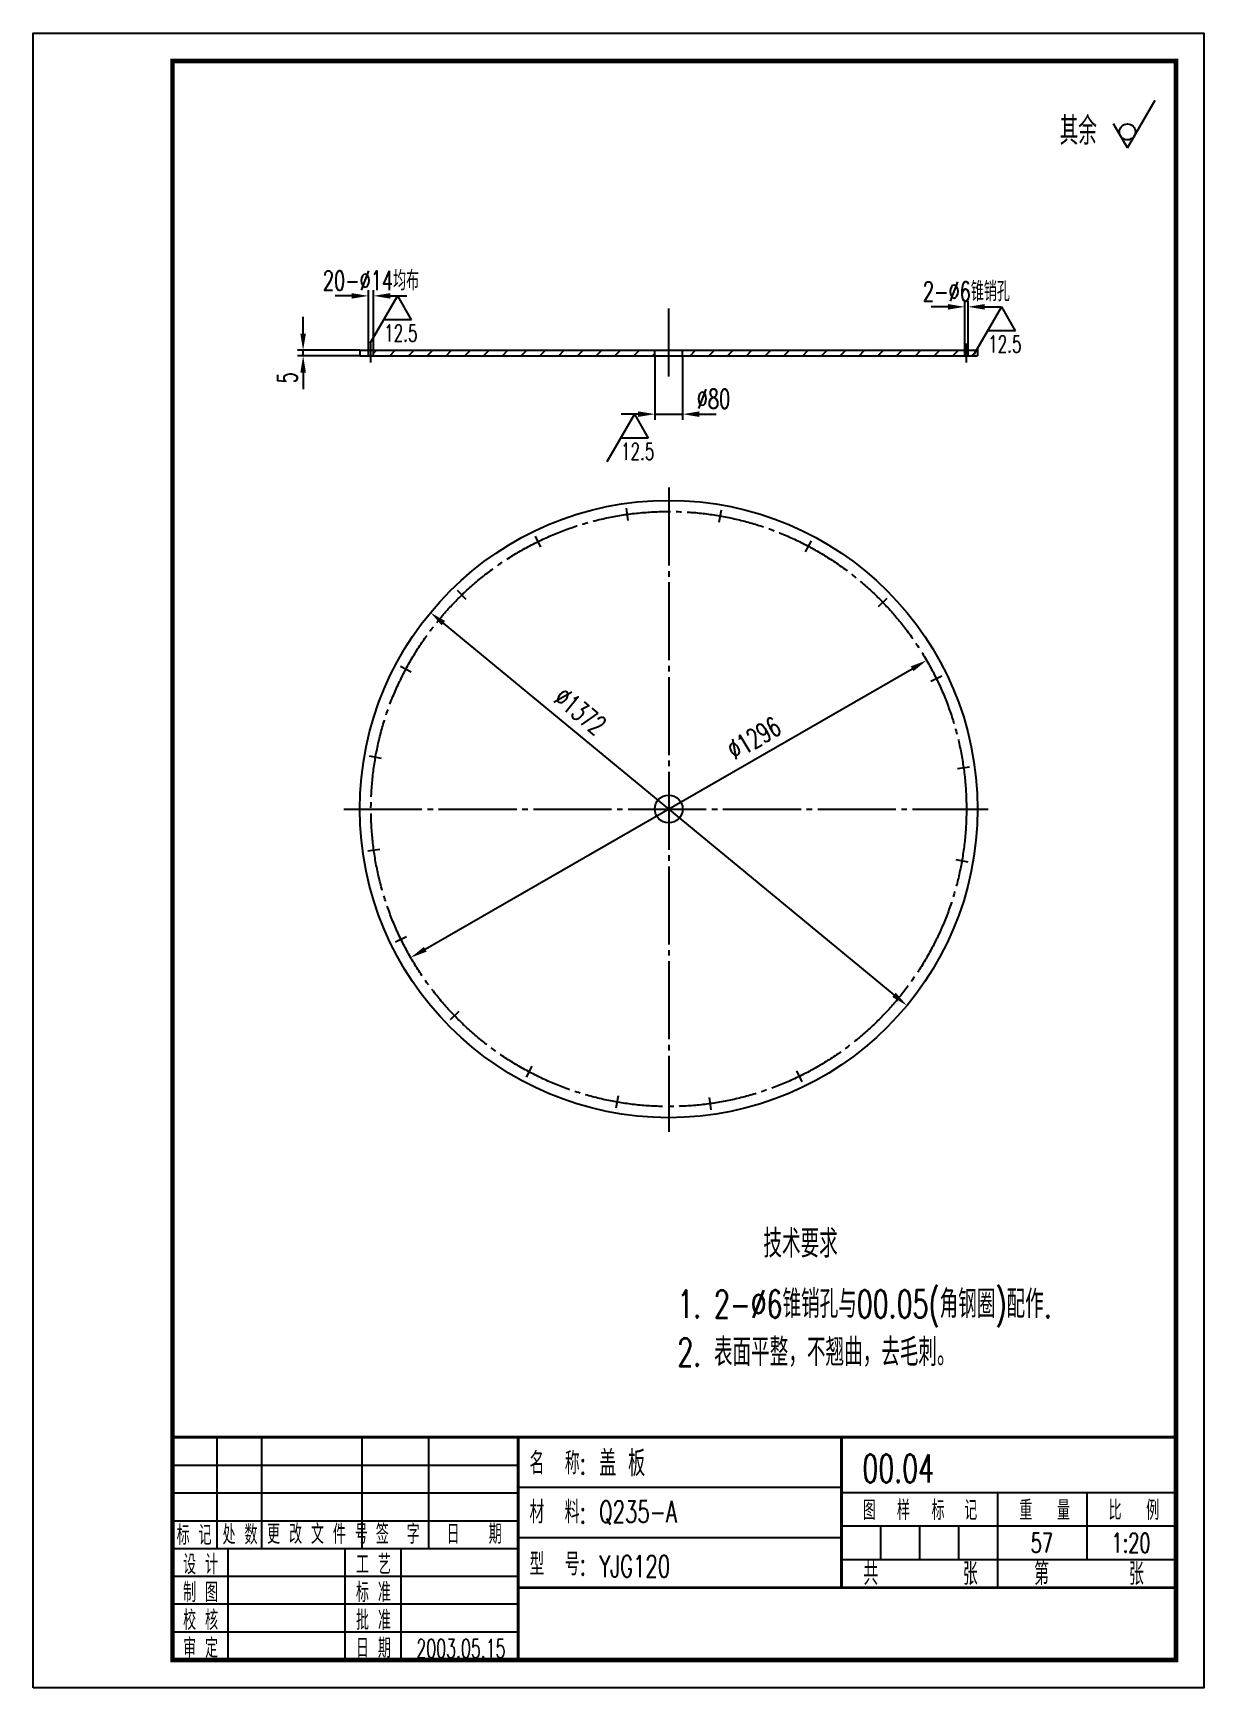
# Model space of a CAD drawing. Extents: x 0 to 4200, y 0 to 5940.
import ezdxf
from ezdxf.enums import TextEntityAlignment as Align

# ---------------------------------------------------------------- set-up
doc = ezdxf.new("R2010")
doc.units = 0
doc.header["$LTSCALE"] = 20
doc.header["$PDMODE"] = 3
doc.linetypes.add('C2', pattern=[17, 14, -1, 1, -1])
doc.layers.get('0').update_dxf_attribs({"linetype": 'CONTINUOUS'})
doc.layers.get('DEFPOINTS').update_dxf_attribs({"linetype": 'CONTINUOUS'})
for name, color, linetype in [('CENTER', 4, 'C2'), ('DIM', 3, 'CONTINUOUS'), ('TXT', 6, 'CONTINUOUS')]:
    doc.layers.add(name, color=color, linetype=linetype)
doc.styles.add('HZFSD', font='ROMANS', dxfattribs={"width": 0.6667, "bigfont": 'HZFSD'})
doc.styles.add('HZTXT', font='romans', dxfattribs={"width": 0.6667, "bigfont": 'HZTXT'})
doc.dimstyles.new('ARROW', dxfattribs={"dimtxt": 3.5, "dimasz": 3, "dimexe": 1, "dimexo": 0, "dimgap": 1, "dimtad": 1, "dimdec": 1, "dimdsep": 46, "dimtxsty": 'HZFSD', "dimcen": 0, "dimclrd": 3, "dimclre": 3, "dimclrt": 6, "dimadec": 0, "dimazin": 0, "dimtfac": 0.514286, "dimtdec": 1, "dimtix": 1, "dimtofl": 0, "dimtmove": 2, "dimatfit": 3, "dimfxl": 0, "dimtolj": 1, "dimarcsym": 0})

# ---------------------------------------------------------------- blocks, each defined once
blk = doc.blocks.new('*D1')
at = {"color": 3, "linetype": 'ByBlock'}
for p, q in [((1143.1, 4996.7), (1083.1, 4996.7)), ((1203.1, 4801.5), (1203.1, 5016.7)), ((1221.1, 4801.5), (1221.1, 5016.7)), ((1281.1, 4996.7), (1341.1, 4996.7))]:
    blk.add_line(p, q, dxfattribs=at)
for points in [[(1143.1, 5006.7), (1143.1, 4986.7), (1203.1, 4996.7)], [(1281.1, 5006.7), (1281.1, 4986.7), (1221.1, 4996.7)]]:
    blk.add_solid(points, dxfattribs=at)
at = {"layer": 'DEFPOINTS', "color": 0, "linetype": 'ByBlock'}
for p in [(1221.1, 4996.7), (1203.1, 4801.5), (1221.1, 4801.5)]:
    blk.add_point(p, dxfattribs=at)
at = {"color": 6, "linetype": 'ByBlock', "insert": (1212.1, 5051.7), "char_height": 70, "attachment_point": 5, "style": 'HZFSD'}
blk.add_mtext('\\A1;20-∅14均布', dxfattribs=at)
blk = doc.blocks.new('*D2')
at = {"color": 3, "linetype": 'ByBlock'}
for p, q in [((3282.1, 4957.4), (3222.1, 4957.4)), ((3342.1, 4801.5), (3342.1, 4977.4)), ((3354.1, 4801.5), (3354.1, 4977.4)), ((3414.1, 4957.4), (3474.1, 4957.4))]:
    blk.add_line(p, q, dxfattribs=at)
for points in [[(3282.1, 4967.4), (3282.1, 4947.4), (3342.1, 4957.4)], [(3414.1, 4967.4), (3414.1, 4947.4), (3354.1, 4957.4)]]:
    blk.add_solid(points, dxfattribs=at)
at = {"layer": 'DEFPOINTS', "color": 0, "linetype": 'ByBlock'}
for p in [(3354.1, 4957.4), (3342.1, 4801.5), (3354.1, 4801.5)]:
    blk.add_point(p, dxfattribs=at)
at = {"color": 6, "linetype": 'ByBlock', "insert": (3348.1, 5012.4), "char_height": 70, "attachment_point": 5, "style": 'HZFSD'}
blk.add_mtext('\\A1;2-∅6锥销孔', dxfattribs=at)
blk = doc.blocks.new('*D3')
at = {"color": 3, "linetype": 'ByBlock'}
for p, q in [((968.6, 4861.5), (968.6, 4921.5)), ((1172.1, 4801.5), (948.6, 4801.5)), ((1172.1, 4781.5), (948.6, 4781.5)), ((968.6, 4781.5), (968.6, 4801.5)), ((968.6, 4721.5), (968.6, 4661.5))]:
    blk.add_line(p, q, dxfattribs=at)
for points in [[(958.6, 4861.5), (978.6, 4861.5), (968.6, 4801.5)], [(958.6, 4721.5), (978.6, 4721.5), (968.6, 4781.5)]]:
    blk.add_solid(points, dxfattribs=at)
at = {"layer": 'DEFPOINTS', "color": 0, "linetype": 'ByBlock'}
for p in [(968.6, 4801.5), (1172.1, 4801.5), (1172.1, 4781.5)]:
    blk.add_point(p, dxfattribs=at)
at = {"color": 6, "linetype": 'ByBlock', "insert": (911.9, 4703), "char_height": 70, "attachment_point": 5, "rotation": 90, "style": 'HZFSD'}
blk.add_mtext('\\A1;5', dxfattribs=at)
blk = doc.blocks.new('*D4')
at = {"color": 3, "linetype": 'ByBlock'}
for p, q in [((2230.1, 4781.5), (2230.1, 4552.2)), ((2330.1, 4781.5), (2330.1, 4552.2)), ((2170.1, 4572.2), (2110.1, 4572.2)), ((2230.1, 4572.2), (2330.1, 4572.2)), ((2390.1, 4572.2), (2450.1, 4572.2))]:
    blk.add_line(p, q, dxfattribs=at)
for points in [[(2170.1, 4582.2), (2170.1, 4562.2), (2230.1, 4572.2)], [(2390.1, 4582.2), (2390.1, 4562.2), (2330.1, 4572.2)]]:
    blk.add_solid(points, dxfattribs=at)
at = {"layer": 'DEFPOINTS', "color": 0, "linetype": 'ByBlock'}
for p in [(2230.1, 4781.5), (2330.1, 4781.5), (2330.1, 4572.2)]:
    blk.add_point(p, dxfattribs=at)
at = {"color": 6, "linetype": 'ByBlock', "insert": (2440.9, 4627.2), "char_height": 70, "attachment_point": 5, "style": 'HZFSD'}
blk.add_mtext('\\A1;∅80', dxfattribs=at)
blk = doc.blocks.new('*D5')
at = {"color": 3, "linetype": 'ByBlock'}
blk.add_line((1406.8, 2651.4), (3153.3, 3658.2), dxfattribs=at)
for points in [[(3148.4, 3666.9), (3158.3, 3649.6), (3205.3, 3688.2)], [(1401.8, 2660), (1411.8, 2642.7), (1354.8, 2621.4)]]:
    blk.add_solid(points, dxfattribs=at)
at = {"layer": 'DEFPOINTS', "color": 0, "linetype": 'ByBlock'}
for p in [(3205.3, 3688.2), (1354.8, 2621.4)]:
    blk.add_point(p, dxfattribs=at)
at = {"color": 6, "linetype": 'ByBlock', "insert": (2586, 3409), "char_height": 70, "attachment_point": 5, "rotation": 29.96303, "style": 'HZFSD'}
blk.add_mtext('\\A1;∅1296', dxfattribs=at)
blk = doc.blocks.new('*D6')
at = {"color": 3, "linetype": 'ByBlock'}
blk.add_line((3088.4, 2487.7), (1471.8, 3821.9), dxfattribs=at)
for points in [[(1478.2, 3829.6), (1465.4, 3814.2), (1425.5, 3860.1)], [(3094.7, 2495.4), (3082, 2480), (3134.6, 2449.5)]]:
    blk.add_solid(points, dxfattribs=at)
at = {"layer": 'DEFPOINTS', "color": 0, "linetype": 'ByBlock'}
for p in [(1425.5, 3860.1), (3134.6, 2449.5)]:
    blk.add_point(p, dxfattribs=at)
at = {"color": 6, "linetype": 'ByBlock', "insert": (1962.4, 3505.8), "char_height": 70, "attachment_point": 5, "rotation": 320.46711, "style": 'HZFSD'}
blk.add_mtext('\\A1;∅1372', dxfattribs=at)
blk = doc.blocks.new('QCX125')
at = {"layer": 'TXT'}
for p, q in [((0, 0), (-4.95, -8.57)), ((0, 0), (2.47, -4.29)), ((2.5, -4.29), (-2.47, -4.29))]:
    blk.add_line(p, q, dxfattribs=at)
at = {"layer": 'TXT', "style": 'HZTXT', "width": 0.6667}
blk.add_text('12.5', height=3, dxfattribs=at).set_placement((-2.41, -8.19))
blk = doc.blocks.new('QCQY')
at = {"layer": 'TXT'}
for q in [(4.95, 8.57), (-2.47, 4.29)]:
    blk.add_line((0, 0), q, dxfattribs=at)
blk.add_circle((0, 2.86), 1.43, dxfattribs=at)
at = {"layer": 'TXT', "style": 'HZFSD', "width": 0.6667}
blk.add_text('其余', height=5, dxfattribs=at).set_placement((-5.48, 0.54), align=Align.RIGHT)

msp = doc.modelspace()

# ---------------------------------------------------------------- hatches: boundary and pattern name
at = {"layer": 'TXT'}
h = msp.add_hatch(dxfattribs=at)
h.set_pattern_fill('ANSI31', color=256, scale=15, style=0)
h.paths.add_polyline_path([(1203.07, 4781.49), (1203.07, 4801.49), (1172.07, 4801.49), (1172.07, 4781.49)])
h.paths.add_polyline_path([(1221.07, 4801.49), (1221.07, 4781.49), (2230.07, 4781.49), (2230.07, 4801.49)])
h = msp.add_hatch(dxfattribs=at)
h.set_pattern_fill('ANSI31', color=256, scale=15, style=0)
h.paths.add_polyline_path([(3342.07, 4781.49), (3342.07, 4801.49), (2330.07, 4801.49), (2330.07, 4781.49)])
h.paths.add_polyline_path([(3388.07, 4781.49), (3388.07, 4801.49), (3354.07, 4801.49), (3354.07, 4781.49)])

# ---------------------------------------------------------------- linework, layer by layer
for p, q in [((1172.07, 4801.49), (3388.07, 4801.49)), ((1172.07, 4801.49), (1172.07, 4781.49)), ((1172.07, 4781.49), (3388.07, 4781.49)), ((1203.07, 4781.49), (1203.07, 4801.49)), ((1221.07, 4781.49), (1221.07, 4801.49)), ((2230.07, 4781.49), (2230.07, 4801.49)), ((2330.07, 4781.49), (2330.07, 4801.49)), ((3342.07, 4781.49), (3342.07, 4801.49)), ((3354.07, 4781.49), (3354.07, 4801.49)), ((3388.07, 4809.73), (3388.07, 4781.49)), ((3460, 700), (3460, 360)), ((3780, 700), (3780, 460)), ((500, 600), (1740, 600)), ((500, 500), (1740, 500))]:
    msp.add_line(p, q)
at = {"color": 3}
for p, q in [((4100, 700), (2900, 700)), ((4100, 580), (2900, 580)), ((4100, 460), (2900, 460)), ((1740, 400), (500, 400)), ((1740, 300), (500, 300)), ((1740, 200), (500, 200))]:
    msp.add_line(p, q, dxfattribs=at)
at = {"const_width": 16}
msp.add_lwpolyline([(4100, 100), (4100, 5840), (500, 5840), (500, 100)], close=True, dxfattribs=at)
at = {"const_width": 10}
for points in [[(4100, 900), (500, 900)], [(500, 900), (500, 100)], [(1740, 100), (1740, 900)], [(2900, 900), (2900, 360)], [(1740, 360), (4100, 360)]]:
    msp.add_lwpolyline(points, dxfattribs=at)
for radius in [1108, 50]:
    msp.add_circle((2280.07, 3154.81), radius)
at = {"layer": 'CENTER'}
for p, q in [((2280.07, 4707.74), (2280.07, 4951.67)), ((1212.07, 4757.28), (1212.07, 4825.29)), ((3348.07, 4757.28), (3348.07, 4825.29)), ((2280.07, 4308.58), (2280.07, 1996.07)), ((2134.5, 4190.63), (2128.37, 4234.2)), ((2461.71, 4184.92), (2469.35, 4228.25)), ((1821.53, 4094.95), (1802.25, 4134.49)), ((2771.14, 4078.37), (2791.8, 4117.22)), ((1553.46, 3907.24), (1522.89, 3938.89)), ((3032.5, 3881.42), (3064.15, 3911.99)), ((1356.51, 3645.88), (1317.66, 3666.53)), ((3220.21, 3613.35), (3259.76, 3632.63)), ((1249.96, 3336.45), (1206.63, 3344.09)), ((3315.89, 3300.38), (3359.46, 3306.51)), ((1114.71, 3154.81), (3426.66, 3154.81)), ((1244.25, 3009.23), (1200.68, 3003.11)), ((3310.18, 2973.17), (3353.51, 2965.53)), ((1339.93, 2696.27), (1300.39, 2676.98)), ((1527.64, 2428.2), (1495.99, 2397.63)), ((1789, 2231.25), (1768.35, 2192.4)), ((2738.61, 2214.67), (2757.9, 2175.12)), ((2098.44, 2124.7), (2090.79, 2081.37)), ((2280.07, 2097.81), (2280.07, 2075.81)), ((2425.65, 2118.99), (2431.77, 2075.42))]:
    msp.add_line(p, q, dxfattribs=at)
msp.add_circle((2280.07, 3154.81), 1068, dxfattribs=at)
at = {"layer": 'DIM'}
for p, q in [((660, 500), (660, 900)), ((820, 500), (820, 900)), ((1180, 500), (1180, 900)), ((1420, 500), (1420, 900)), ((700, 100), (700, 500)), ((1120, 100), (1120, 500)), ((1320, 100), (1320, 500))]:
    msp.add_line(p, q, dxfattribs=at)
at = {"layer": 'DIM', "color": 3}
for p in [(4100, 173.95), (4028.52, 100)]:
    msp.add_line(p, (4100, 100), dxfattribs=at)
at = {"layer": 'TXT', "color": 3}
for p, q in [((500, 800), (1740, 800)), ((1740, 720), (2900, 720)), ((500, 700), (1740, 700)), ((1740, 540), (2900, 540)), ((3040, 580), (3040, 460)), ((3180, 580), (3180, 460)), ((3320, 580), (3320, 460))]:
    msp.add_line(p, q, dxfattribs=at)
at = {"layer": 'TXT'}
msp.add_lwpolyline([(0, 0), (0, 5940), (4200, 5940), (4200, 0)], close=True, dxfattribs=at)

# ---------------------------------------------------------------- block references
at = {"layer": 'TXT', "xscale": 20, "yscale": 20, "zscale": 20}
for name, p in [('QCQY', (3925.64, 5528.08)), ('QCX125', (1307.3, 4996.74)), ('QCX125', (3474.07, 4957.42)), ('QCX125', (2156.88, 4572.17))]:
    msp.add_blockref(name, p, dxfattribs=at)

# ---------------------------------------------------------------- texts
at = {"layer": 'TXT', "style": 'HZFSD', "width": 0.6667}
for s, height, p in [('技术要求', 100, (2619.81, 1544.66)), ('1. 2-%%c6锥销孔与00.05(角钢圈)配作.', 100, (2311.07, 1327.97)), ('2. 表面平整，不翘曲，去毛刺。', 100, (2311.07, 1155.11)), ('名  称:', 80, (1780.87, 766.46)), ('盖 板', 92.307, (2030.47, 759.8)), ('00.04', 100, (2974.78, 737.65)), ('材  料:', 80, (1780.87, 590.65)), ('Q235-A', 77.538, (2030.47, 593.65)), ('图', 70, (2976.56, 602.63)), ('样', 70, (3098.6, 602.63)), ('标', 70, (3222.97, 602.63)), ('记', 70, (3340.31, 602.63)), ('重', 70, (3538, 602.63)), ('量', 70, (3672.92, 602.63)), ('比', 70, (3858, 602.63)), ('例', 70, (3992.92, 602.63)), ('更 改 文 件 号', 70, (839.4, 516.99)), ('签  字', 70, (1229.55, 516.99)), ('标 记', 70, (514.86, 513.21)), ('处 数', 70, (679.68, 515.1)), ('日   期', 70, (1483.39, 516.99)), ('设 计', 70, (538.16, 407.84)), ('工 艺', 70, (1158.16, 407.84)), ('型  号:', 80, (1780.87, 404.13)), ('YJG120', 77.538, (2030.47, 397.96)), ('共', 80, (2978.73, 369.34)), ('张', 80, (3335.42, 369.34)), ('第', 80, (3591.15, 369.34)), ('张', 80, (3931.28, 369.34)), ('制 图', 70, (538.16, 307.84)), ('标 准', 70, (1158.16, 307.84)), ('校 核', 70, (538.16, 207.84)), ('批 准', 70, (1158.16, 207.84)), ('审 定', 70, (538.16, 107.84)), ('日 期', 70, (1158.16, 107.84))]:
    msp.add_text(s, height=height, dxfattribs=at).set_placement(p)
at = {"layer": 'TXT', "style": 'HZFSD'}
for s, height, width, p in [('57', 70, 0.6667, (3618.66, 485.53)), ('1:20', 70, 0.6667, (3938.66, 485.53)), ('2003.05.15', 67, 0.619, (1534.83, 107.84))]:
    msp.add_text(s, height=height, dxfattribs=dict(at, width=width)).set_placement(p, align=Align.CENTER)

# ---------------------------------------------------------------- dimensions: what is measured, and where the dimension line sits
dim = msp.add_linear_dim(base=(968.61, 4801.49), p1=(1172.07, 4781.49), p2=(1172.07, 4801.49), angle=90, text='5', dimstyle='ARROW', override={"dimscale": 20, "dimtfac": 0.5143})
dim.commit()
dim.dimension.update_dxf_attribs({"geometry": '*D3', "text_midpoint": (911.89, 4703), "dimtype": 160})
dim = msp.add_linear_dim(base=(2330.07, 4572.17), p1=(2230.07, 4781.49), p2=(2330.07, 4781.49), text='%%c80', dimstyle='ARROW', override={"dimscale": 20, "dimtfac": 0.5143})
dim.commit()
dim.dimension.update_dxf_attribs({"geometry": '*D4', "text_midpoint": (2440.92, 4627.17), "dimtype": 160})
at = {"layer": 'TXT'}
for base, p1, p2, text, picture, middle in [((1221.07, 4996.74), (1203.07, 4801.49), (1221.07, 4801.49), '20-%%c14均布', '*D1', (1212.07, 5051.74)), ((3354.07, 4957.42), (3342.07, 4801.49), (3354.07, 4801.49), '2-%%c6锥销孔', '*D2', (3348.07, 5012.42))]:
    dim = msp.add_linear_dim(base=base, p1=p1, p2=p2, text=text, dimstyle='ARROW', override={"dimscale": 20, "dimtfac": 0.5143}, dxfattribs=at)
    dim.commit()
    dim.dimension.update_dxf_attribs({"geometry": picture, "text_midpoint": middle})
for p1, p2, text, picture, middle in [((3134.63, 2449.54), (1425.52, 3860.07), '%%c1372', '*D6', (1962.43, 3505.76)), ((1354.81, 2621.41), (3205.33, 3688.21), '%%c1296', '*D5', (2585.97, 3409.01))]:
    dim = msp.add_diameter_dim_2p(p1=p1, p2=p2, text=text, dimstyle='ARROW', override={"dimscale": 20, "dimtfac": 0.5143}, dxfattribs=at)
    dim.commit()
    dim.dimension.update_dxf_attribs({"geometry": picture, "text_midpoint": middle, "dimtype": 163})

doc.saveas('drawing.dxf')
